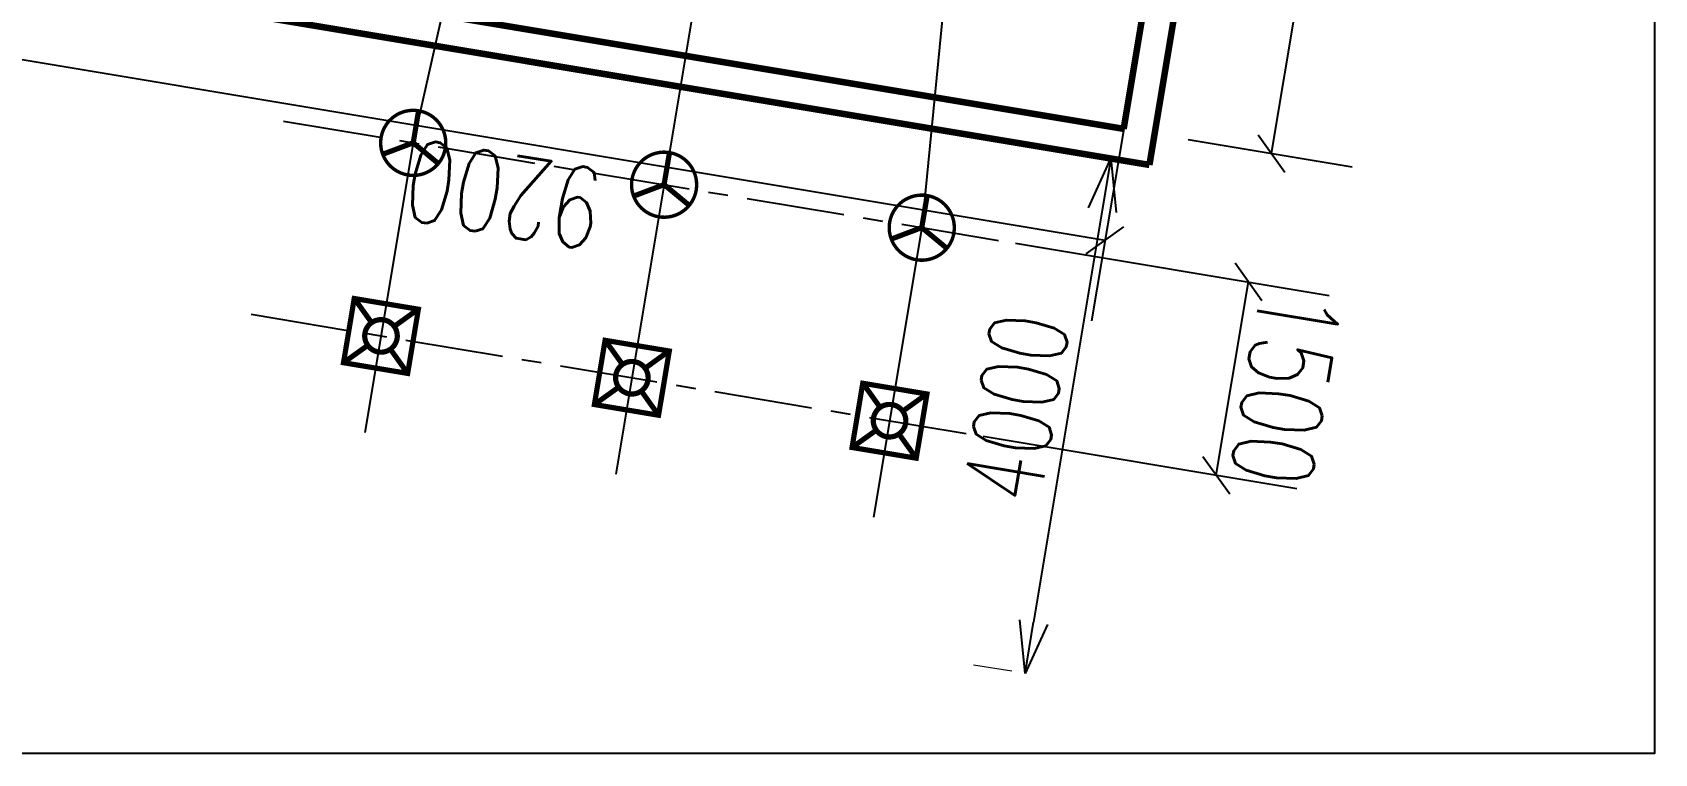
# Model space of a CAD drawing. Header units: millimetres. Extents: x 6239764 to 13047540, y 367704 to 979893.
# Drawn here: x 8301407 to 8313826, y 396832 to 402356 of the extents above; entities that cross this region are included whole.
import ezdxf

# ---------------------------------------------------------------- set-up
doc = ezdxf.new("R2010")
doc.units = ezdxf.units.MM
doc.header["$LTSCALE"] = 300
doc.linetypes.add('CENTER', pattern=[2, 1.25, -0.25, 0.25, -0.25])
for name, color, linetype in [('SHB', 150, 'Continuous'), ('标注', 7, 'Continuous'), ('院图框', 7, 'Continuous')]:
    doc.layers.add(name, color=color, linetype=linetype)
doc.layers.add('SX', color=3, linetype='Continuous', lineweight=30)
doc.styles.get("Standard").update_dxf_attribs({"font": 'txt8.shx', "width": 0.7, "bigfont": 'hztxt_ii.shx'})
doc.dimstyles.new('STANDARD$0', dxfattribs={"dimscale": 200, "dimtxt": 3, "dimasz": 2, "dimexe": 2, "dimexo": 2, "dimgap": 0.5, "dimtad": 1, "dimdec": 0, "dimdsep": 46, "dimtxsty": 'Standard', "dimblk": 'OPEN30', "dimcen": 0, "dimclrd": 256, "dimclre": 256, "dimclrt": 256, "dimadec": 0, "dimazin": 0, "dimtfac": 1, "dimtdec": 0, "dimtmove": 0, "dimatfit": 3, "dimldrblk": 'OPEN30', "dimfxl": 2, "dimlwd": 25, "dimlwe": 15, "dimarcsym": 0})
doc.dimstyles.new('STANDARD2', dxfattribs={"dimscale": 250, "dimtxt": 2.5, "dimasz": 2, "dimexe": 2.5, "dimexo": 0, "dimgap": 0.62, "dimtad": 1, "dimdec": 0, "dimzin": 0, "dimdsep": 46, "dimtxsty": 'Standard', "dimblk": 'OBLIQUE', "dimcen": 0.09, "dimadec": 3, "dimazin": 0, "dimtfac": 1, "dimtdec": 0, "dimtofl": 0, "dimtmove": 2, "dimatfit": 3, "dimldrblk": 'OBLIQUE', "dimfxl": 1, "dimtolj": 1, "dimtzin": 0, "dimarcsym": 0})

# ---------------------------------------------------------------- blocks, each defined once
blk = doc.blocks.new('_OBLIQUE')
at = {"color": 0, "linetype": 'ByBlock'}
blk.add_line((-0.5, -0.5), (0.5, 0.5), dxfattribs=at)
blk = doc.blocks.new('*D111')
at = {"layer": 'Defpoints', "color": 0, "ltscale": 0.1, "transparency": 16777216}
for p in [(6142669, -12766), (6133469, -13632), (6142669, -14241)]:
    blk.add_point(p, dxfattribs=at)
at = {"layer": '标注', "color": 67, "lineweight": -2, "ltscale": 0.1, "transparency": 16777216}
for p, q in [((6133469, -13632), (6133469, -12141)), ((6142669, -14241), (6142669, -12141)), ((6133469, -12766), (6142669, -12766))]:
    blk.add_line(p, q, dxfattribs=at)
at = {"layer": '标注', "color": 67, "lineweight": -2, "ltscale": 0.1, "transparency": 16777216, "xscale": 250, "yscale": 250, "zscale": 250, "rotation": 180}
blk.add_blockref('_OBLIQUE', (6133469, -12766), dxfattribs=at)
at = {"layer": '标注', "color": 67, "lineweight": -2, "ltscale": 0.1, "transparency": 16777216, "xscale": 250, "yscale": 250, "zscale": 250}
blk.add_blockref('_OBLIQUE', (6142669, -12766), dxfattribs=at)
at = {"layer": '标注', "color": 67, "lineweight": 13, "ltscale": 0.1, "transparency": 16777216, "insert": (6138069, -12353), "char_height": 625, "attachment_point": 5}
blk.add_mtext('\\A1;9200', dxfattribs=at)
blk = doc.blocks.new('*D112')
at = {"layer": 'Defpoints', "color": 0, "ltscale": 0.1, "transparency": 16777216}
for p in [(6132969, -13632), (6132321, -17732), (6132797, -17732)]:
    blk.add_point(p, dxfattribs=at)
at = {"layer": '标注', "color": 67, "lineweight": -2, "ltscale": 0.1, "transparency": 16777216}
for p, q in [((6132969, -13632), (6131696, -13632)), ((6132321, -13632), (6132321, -17732)), ((6132797, -17732), (6131696, -17732))]:
    blk.add_line(p, q, dxfattribs=at)
at = {"layer": '标注', "color": 67, "lineweight": -2, "ltscale": 0.1, "transparency": 16777216, "xscale": 250, "yscale": 250, "zscale": 250}
for p, rotation in [((6132321, -13632), 90), ((6132321, -17732), 270)]:
    blk.add_blockref('_OBLIQUE', p, dxfattribs=dict(at, rotation=rotation))
at = {"layer": '标注', "color": 67, "lineweight": 13, "ltscale": 0.1, "transparency": 16777216, "insert": (6131907, -15879), "char_height": 625, "attachment_point": 5, "rotation": 90}
blk.add_mtext('\\A1;4100', dxfattribs=at)
blk = doc.blocks.new('*D113')
at = {"layer": 'Defpoints', "color": 0, "ltscale": 0.1, "transparency": 16777216}
for p in [(6134142, -11132), (6132333, -12632), (6134142, -12632)]:
    blk.add_point(p, dxfattribs=at)
at = {"layer": '标注', "color": 67, "lineweight": -2, "ltscale": 0.1, "transparency": 16777216}
for p, q in [((6134142, -11132), (6131708, -11132)), ((6132333, -11132), (6132333, -12632)), ((6134142, -12632), (6131708, -12632))]:
    blk.add_line(p, q, dxfattribs=at)
at = {"layer": '标注', "color": 67, "lineweight": -2, "ltscale": 0.1, "transparency": 16777216, "xscale": 250, "yscale": 250, "zscale": 250}
for p, rotation in [((6132333, -11132), 90), ((6132333, -12632), 270)]:
    blk.add_blockref('_OBLIQUE', p, dxfattribs=dict(at, rotation=rotation))
at = {"layer": '标注', "color": 67, "lineweight": 13, "ltscale": 0.1, "transparency": 16777216, "insert": (6131920, -11882), "char_height": 625, "attachment_point": 5, "rotation": 90}
blk.add_mtext('\\A1;1500', dxfattribs=at)
blk = doc.blocks.new('_Open30')
at = {"color": 0, "linetype": 'ByBlock', "lineweight": -2}
for p, q in [((-1, 0.268), (0, 0)), ((0, 0), (-1, -0.268)), ((0, 0), (-1, 0))]:
    blk.add_line(p, q, dxfattribs=at)
blk = doc.blocks.new('*D1510')
at = {"lineweight": 15, "ltscale": 0.1, "transparency": 16777216}
for p, q in [((8309561, 401407), (8309268, 401456)), ((8308904, 397462), (8308612, 397510))]:
    blk.add_line(p, q, dxfattribs=at)
at = {"lineweight": 25, "ltscale": 0.1, "transparency": 16777216}
blk.add_line((8309597, 400996), (8309072, 397839), dxfattribs=at)
at = {"layer": 'Defpoints', "color": 0, "ltscale": 0.1, "transparency": 16777216}
for p in [(8309956, 401342, 13502), (8309006, 397445), (8309299, 397396, 13537)]:
    blk.add_point(p, dxfattribs=at)
at = {"lineweight": 25, "ltscale": 0.1, "transparency": 16777216, "xscale": 400, "yscale": 400, "zscale": 400}
for p, rotation in [((8309663, 401390), 80.54894347502021), ((8309006, 397445), 260.5489434750202)]:
    blk.add_blockref('_Open30', p, dxfattribs=dict(at, rotation=rotation))
at = {"ltscale": 0.1, "transparency": 16777216, "insert": (8308940, 399483), "char_height": 600, "attachment_point": 5, "rotation": 80.5489}
blk.add_mtext('4000', dxfattribs=at)
blk = doc.blocks.new('132主变')
at = {"ltscale": 0.1}
for p, q in [((6134869.1, -12631.7), (6134869.1, -10382)), ((6136869.1, -16704.8), (6136869.1, -10382)), ((6138816.4, -12631), (6138816.4, -10382)), ((6135159.1, -16951.7), (6134869.1, -12631.7)), ((6138579.1, -16951.7), (6138816.4, -12631.7))]:
    blk.add_line(p, q, dxfattribs=at)
at = {"layer": 'SHB', "const_width": 40}
for points in [[(6134781, -11043.5), (6134620.3, -10882)], [(6134620.3, -10882), (6134620.3, -11380.7), (6135118.4, -11380.7), (6135118.4, -10882), (6134620.3, -10882)], [(6134957.3, -11043.6), (6135118.4, -10882)], [(6136781, -11043.5), (6136620.3, -10882)], [(6136620.3, -10882), (6136620.3, -11380.7), (6137118.4, -11380.7), (6137118.4, -10882), (6136620.3, -10882)], [(6136957.3, -11043.6), (6137118.4, -10882)], [(6138728.3, -11043.5), (6138567.6, -10882)], [(6138567.6, -10882), (6138567.6, -11380.7), (6139065.7, -11380.7), (6139065.7, -10882), (6138567.6, -10882)], [(6138904.5, -11043.6), (6139065.7, -10882)], [(6134781, -11220.6), (6134620.3, -11382)], [(6134957.3, -11220.5), (6135118.4, -11382)], [(6136781, -11220.6), (6136620.3, -11382)], [(6136957.3, -11220.5), (6137118.4, -11382)], [(6138728.3, -11220.6), (6138567.6, -11382)], [(6138904.5, -11220.5), (6139065.7, -11382)], [(6134869.1, -12631.7), (6134653.1, -12506.3)], [(6134869.1, -12631.7), (6135085, -12506.3)], [(6136869.1, -12631.7), (6136653.1, -12506.3)], [(6136869.1, -12631.7), (6137085, -12506.3)], [(6138816.4, -12631.7), (6138600.4, -12506.3)], [(6138816.4, -12631.7), (6139032.3, -12506.3)], [(6134869.1, -12880.3), (6134869.1, -12631.7)], [(6136869.1, -12880.3), (6136869.1, -12631.7)], [(6138816.4, -12880.3), (6138816.4, -12631.7)]]:
    blk.add_lwpolyline(points, dxfattribs=at)
at = {"layer": 'SHB'}
for points, const_width in [([(6134869.1, -11007, -1), (6134869.1, -11256.3, -1)], 40), ([(6136869.1, -11007, -1), (6136869.1, -11256.3, -1)], 40), ([(6138816.4, -11007, -1), (6138816.4, -11256.3, -1)], 40), ([(6134869.1, -12381.7, -1), (6134869.1, -12880.3, -1)], 26.2), ([(6136869.1, -12381.7, -1), (6136869.1, -12880.3, -1)], 26.2), ([(6138816.4, -12381.7, -1), (6138816.4, -12880.3, -1)], 26.2)]:
    blk.add_lwpolyline(points, format="xyb", close=True, dxfattribs=dict(at, const_width=const_width))
at = {"layer": 'SX', "linetype": 'CENTER', "lineweight": -3, "ltscale": 2}
for p, q in [((6139824.1, -11131.7), (6134142.1, -11131.7)), ((6139824.1, -12631.7), (6134142.1, -12631.7))]:
    blk.add_line(p, q, dxfattribs=at)
at = {"layer": 'SX', "const_width": 50}
for points in [[(6133229.1, -13391.7), (6133229.1, -22071.7)], [(6142909.1, -13391.7), (6133229.1, -13391.7)], [(6133469.1, -13631.7), (6133469.1, -21831.7)], [(6133469.1, -13631.7), (6133469.1, -21831.7)], [(6142669.1, -13631.7), (6133469.1, -13631.7)], [(6133469.1, -21831.7), (6133469.1, -13631.7)], [(6133469.1, -21831.7), (6133469.1, -13631.7)]]:
    blk.add_lwpolyline(points, dxfattribs=at)
at = {"layer": '院图框'}
for points in [[(6134620.3, -10882), (6135118.4, -10882), (6135118.4, -11380.7), (6134620.3, -11380.7)], [(6136620.3, -10882), (6137118.4, -10882), (6137118.4, -11380.7), (6136620.3, -11380.7)], [(6138567.6, -10882), (6139065.7, -10882), (6139065.7, -11380.7), (6138567.6, -11380.7)]]:
    blk.add_lwpolyline(points, close=True, dxfattribs=at)
at = {"layer": '标注', "lineweight": 13, "ltscale": 0.1}
dim = blk.add_linear_dim(base=(6132332.8, -12631.7), p1=(6134142.1, -11131.7), p2=(6134142.1, -12631.7), angle=90, dimstyle='STANDARD2', override={"dimasz": 1, "dimgap": 0.4, "dimclrd": 67, "dimclre": 67, "dimclrt": 67}, dxfattribs=at)
dim.commit()
dim.dimension.update_dxf_attribs({"geometry": '*D113', "text_midpoint": (6131920.3, -11881.7)})
dim = blk.add_linear_dim(base=(6142669.1, -12765.9), p1=(6133469.1, -13631.7), p2=(6142669.1, -14241.4), dimstyle='STANDARD2', override={"dimasz": 1, "dimgap": 0.4, "dimclrd": 67, "dimclre": 67, "dimclrt": 67}, dxfattribs=at)
dim.commit()
dim.dimension.update_dxf_attribs({"geometry": '*D111', "text_midpoint": (6138069.1, -12353.4)})
dim = blk.add_linear_dim(base=(6132321.4, -17731.7), p1=(6132969.1, -13631.7), p2=(6132797.4, -17731.7), angle=90, dimstyle='STANDARD2', override={"dimasz": 1, "dimgap": 0.4, "dimclrd": 67, "dimclre": 67, "dimclrt": 67}, dxfattribs=at)
dim.commit()
dim.dimension.update_dxf_attribs({"geometry": '*D112', "text_midpoint": (6131906.8, -15879.5), "dimtype": 128})

msp = doc.modelspace()

# ---------------------------------------------------------------- linework, layer by layer
at = {"color": 6, "ltscale": 0.1}
msp.add_lwpolyline([(8287612.4, 420869.9), (8313825.8, 420869.9), (8313825.8, 396831.9), (8287612.4, 396831.9)], close=True, dxfattribs=at)

# ---------------------------------------------------------------- block references
at = {"rotation": 170.529000035935}
msp.add_blockref('132主变', (14357382, -621080.8), dxfattribs=at)

# ---------------------------------------------------------------- dimensions: what is measured, and where the dimension line sits
at = {"ltscale": 0.1}
dim = msp.add_aligned_dim(p1=(8309955.9, 401341.6), p2=(8309299, 397395.9, 35.2), distance=-296.9, dimstyle='STANDARD$0', dxfattribs=at)
dim.commit()
dim.dimension.update_dxf_attribs({"geometry": '*D1510', "text_midpoint": (8308940, 399483.2, -13501.8)})

doc.saveas('drawing.dxf')
